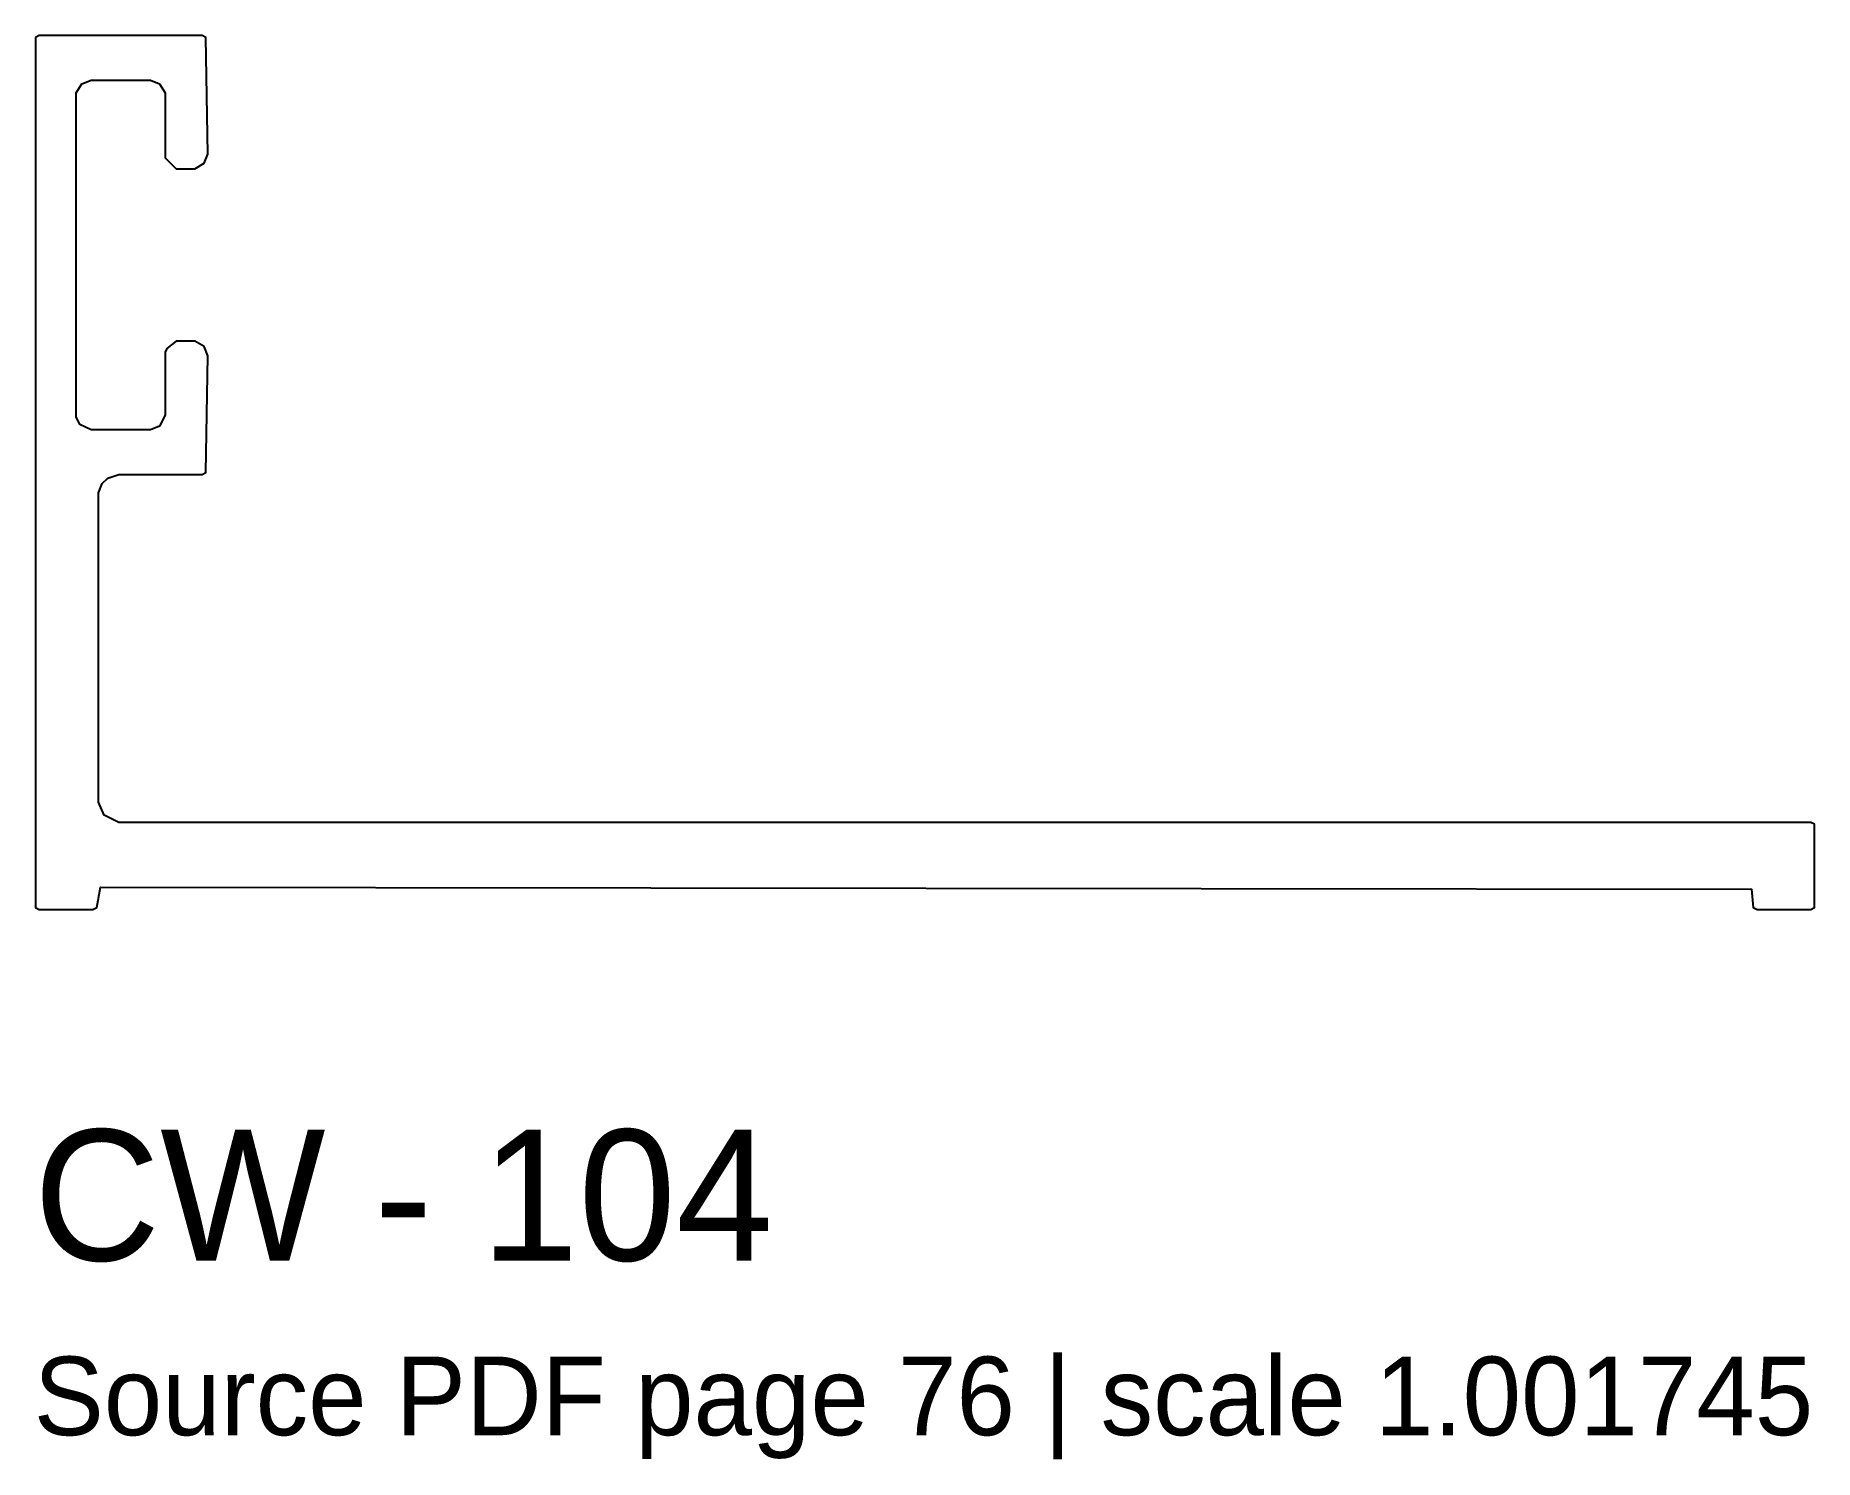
# Model space of a CAD drawing. Header units: millimetres. Extents: x 0 to 40.8, y -12.6 to 20.1.
import ezdxf

# ---------------------------------------------------------------- set-up
doc = ezdxf.new("R2010")
doc.units = ezdxf.units.MM
doc.layers.add('INFO', color=7, linetype='Continuous')
doc.layers.add('PROFILE', color=7, linetype='Continuous')

msp = doc.modelspace()

# ---------------------------------------------------------------- linework, layer by layer
at = {"layer": 'PROFILE'}
msp.add_lwpolyline([(0.042, 20.016), (0.042, 0.085), (0.127, 0.042), (1.357, 0.042), (1.442, 0.085), (1.527, 0.551), (39.354, 0.509), (39.396, 0.085), (39.481, 0.042), (40.711, 0.042), (40.796, 0.085), (40.796, 1.993), (40.711, 2.036), (1.951, 2.036), (1.611, 2.205), (1.484, 2.502), (1.484, 9.584), (1.569, 9.796), (1.696, 9.923), (1.951, 10.008), (3.859, 10.008), (3.944, 10.051), (3.986, 12.722), (3.901, 12.934), (3.689, 13.061), (3.265, 13.061), (3.053, 12.892), (3.011, 12.807), (3.011, 11.365), (2.884, 11.111), (2.672, 11.026), (1.315, 11.026), (1.06, 11.153), (0.975, 11.323), (0.975, 18.744), (1.103, 18.956), (1.315, 19.041), (2.672, 19.041), (2.884, 18.956), (3.011, 18.744), (3.011, 17.26), (3.265, 17.005), (3.689, 17.005), (3.901, 17.133), (3.986, 17.345), (3.944, 20.016), (3.859, 20.059), (0.127, 20.059)], close=True, dxfattribs=at)

# ---------------------------------------------------------------- texts
at = {"layer": 'INFO'}
for s, height, p in [('CW - 104', 3, (0, -8)), ('Source PDF page 76 | scale 1.001745', 1.8, (0, -12))]:
    msp.add_text(s, height=height, dxfattribs=at).set_placement(p)

doc.saveas('drawing.dxf')
